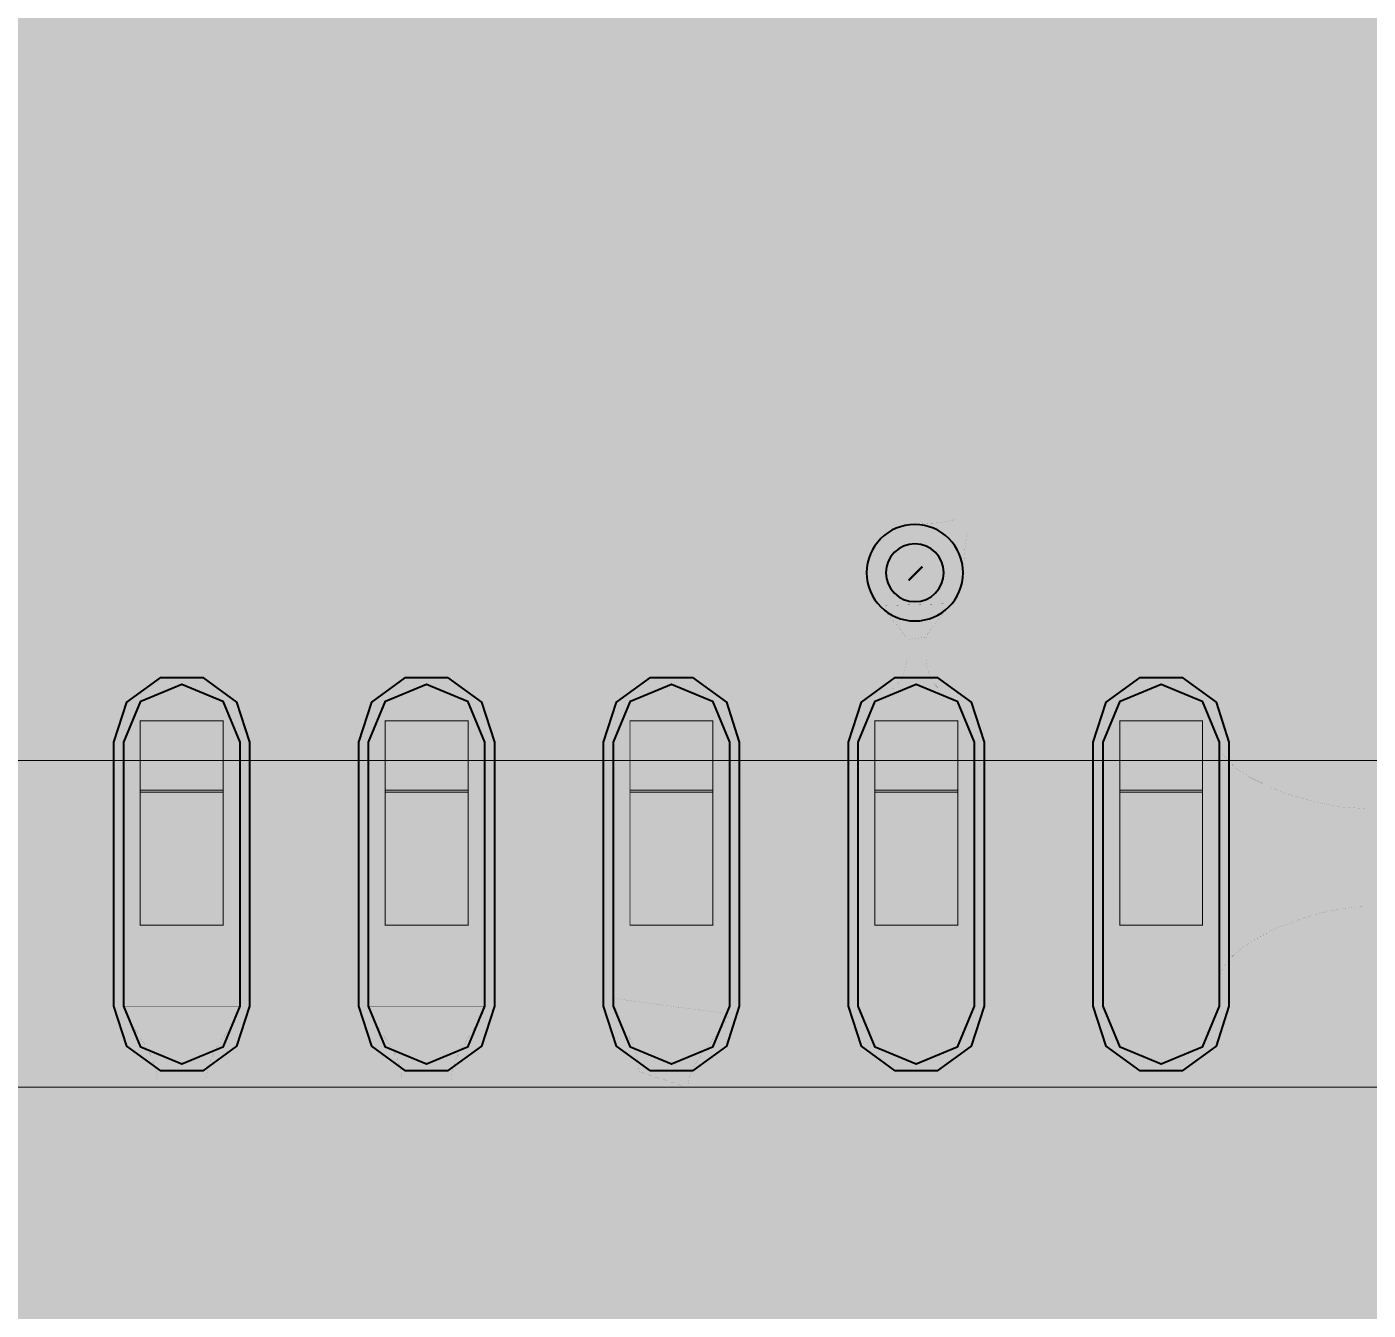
# Model space of a CAD drawing. Header units: millimetres. Extents: x 0 to 100, y -100 to 0.
# Drawn here: x 72.52 to 79.47, y -23 to -16.35 of the extents above; entities that cross this region are included whole.
import ezdxf

# ---------------------------------------------------------------- set-up
doc = ezdxf.new("R2010")
doc.units = ezdxf.units.MM
doc.header["$MEASUREMENT"] = 0
for name, color, linetype, true_color in [('Bottom-Layer', 7, 'Continuous', 0x0000ff), ('Component-Shape-Layer', 7, 'Continuous', 0x00cccc), ('Hole-Layer', 7, 'Continuous', 0x222222), ('Inner1', 7, 'Continuous', 0x999966), ('Inner2', 7, 'Continuous', 0x008000), ('Multi-Layer', 7, 'Continuous', 0xc0c0c0), ('Pin-Floating-Layer', 7, 'Continuous', 0xff99ff), ('Pin-Soldering-Layer', 7, 'Continuous', 0xcc9999), ('Top-Layer', 7, 'Continuous', 0xff0000), ('Top-Paste-Mask-Layer', 7, 'Continuous', 0x808080), ('Top-Silkscreen-Layer', 7, 'Continuous', 0xffcc00), ('Top-Solder-Mask-Layer', 7, 'Continuous', 0x800080)]:
    doc.layers.add(name, color=color, linetype=linetype, true_color=true_color)

msp = doc.modelspace()

# ---------------------------------------------------------------- hatches: boundary and pattern name
at = {"layer": 'Bottom-Layer'}
for points in [[(99.6419, -0.3581), (99.6419, -99.6419), (0.3581, -99.6419), (0.3581, -0.3581)], [(76.514, -19.177), (76.5955, -19.4811), (76.8181, -19.7037), (77.1222, -19.7852), (77.4262, -19.7037), (77.6488, -19.4811), (77.7303, -19.177), (77.6488, -18.873), (77.4262, -18.6504), (77.1222, -18.5689), (76.8181, -18.6504), (76.5955, -18.873)]]:
    msp.add_hatch(color=256, dxfattribs=at).paths.add_polyline_path(points)
at = {"layer": 'Inner1'}
for points in [[(99.6419, -0.3581), (99.6419, -99.6419), (0.3581, -99.6419), (0.3581, -0.3581)], [(47.9208, -18.7681), (47.8651, -18.7198), (47.5533, -18.5755), (47.2131, -18.6231), (46.953, -18.8475), (46.856, -19.177), (46.953, -19.5066), (47.2131, -19.731), (47.5533, -19.7786), (47.8651, -19.6343), (47.9208, -19.586), (48.7681, -19.586), (48.9246, -19.5549), (49.0573, -19.4662), (55.5553, -12.9682), (55.5449, -13.0206), (55.5414, -13.0739), (55.5414, -13.288), (55.4932, -13.3436), (55.349, -13.6553), (55.3966, -13.9955), (55.621, -14.2555), (55.9505, -14.3526), (56.2801, -14.2555), (56.5044, -13.9955), (56.5521, -13.6553), (56.4079, -13.3436), (56.3597, -13.288), (56.3597, -13.2433), (59.3549, -10.2482), (59.3738, -10.2502), (59.4137, -10.2571), (59.4539, -10.2619), (56.9312, -12.7845), (56.8426, -12.9173), (56.8114, -13.0739), (56.8114, -13.288), (56.7632, -13.3436), (56.619, -13.6553), (56.6666, -13.9955), (56.891, -14.2555), (57.2205, -14.3526), (57.5501, -14.2555), (57.7744, -13.9955), (57.8221, -13.6553), (57.6779, -13.3436), (57.6297, -13.288), (57.6297, -13.2433), (60.6249, -10.2482), (60.6438, -10.2502), (61.0079, -10.2345), (61.3234, -10.052), (61.5185, -9.7443), (61.549, -9.3812), (61.408, -9.0452), (70.5817, -9.0452), (74.6795, -13.143), (74.3796, -13.1737), (74.1313, -13.3446), (73.9956, -13.6138), (74.0059, -13.9151), (74.1596, -14.1744), (74.4189, -14.3281), (74.7202, -14.3384), (74.9894, -14.2027), (75.1603, -13.9544), (75.191, -13.6545), (75.2475, -13.711), (75.2527, -13.7844), (75.3587, -14.0894), (75.6059, -14.2971), (75.9246, -14.3491), (76.2249, -14.2306), (76.4223, -13.975), (76.461, -13.6545), (76.5175, -13.711), (76.5228, -13.7844), (76.6287, -14.0894), (76.8759, -14.2971), (77.1946, -14.3491), (77.4949, -14.2306), (77.6923, -13.975), (77.731, -13.6545), (77.7875, -13.711), (77.7928, -13.7844), (77.8699, -14.0431), (78.0514, -14.243), (78.3016, -14.3446), (78.571, -14.3279), (78.8067, -14.1961), (78.9622, -13.9753), (79.1262, -14.1394), (79.1262, -16.5946), (77.1559, -18.565), (77.0824, -18.5702), (76.7599, -18.6886), (76.553, -18.9628), (76.5277, -19.3054), (76.6922, -19.6071), (76.9938, -19.7715), (77.3364, -19.7462), (77.6106, -19.5393), (77.729, -19.2169), (77.7342, -19.1433), (79.8243, -17.0532), (79.913, -16.9205), (79.9441, -16.764), (79.9441, -13.97), (79.913, -13.8135), (79.8243, -13.6809), (72.7123, -6.5688), (72.5797, -6.4802), (72.4232, -6.4491), (55.7214, -6.4491), (55.5649, -6.4802), (55.4322, -6.5688), (55.2481, -6.7529), (55.2293, -6.7509), (54.931, -6.7504), (54.6552, -6.8641), (54.4439, -7.0747), (54.1687, -6.826), (53.8089, -6.736), (53.449, -6.826), (53.1739, -7.0747), (52.8987, -6.826), (52.5389, -6.736), (52.179, -6.826), (51.9039, -7.0747), (51.6287, -6.826), (51.2689, -6.736), (50.909, -6.826), (50.6339, -7.0747), (50.3587, -6.826), (49.9989, -6.736), (49.639, -6.826), (49.3639, -7.0747), (49.0887, -6.826), (48.7289, -6.736), (48.369, -6.826), (48.0939, -7.0747), (47.8187, -6.826), (47.4589, -6.736), (47.099, -6.826), (46.8239, -7.0747), (46.5487, -6.826), (46.1889, -6.736), (45.829, -6.826), (45.5539, -7.0747), (45.2787, -6.826), (44.9188, -6.736), (44.559, -6.826), (44.2838, -7.0747), (44.0087, -6.826), (43.6488, -6.736), (43.289, -6.826), (43.0138, -7.0747), (42.7387, -6.826), (42.3788, -6.736), (42.019, -6.826), (41.7438, -7.0747), (41.4687, -6.826), (41.1088, -6.736), (40.749, -6.826), (40.4738, -7.0747), (40.1987, -6.826), (39.8388, -6.736), (39.479, -6.826), (39.2038, -7.0747), (38.915, -6.8189), (38.5381, -6.7366), (38.1689, -6.8489), (37.9017, -7.1272), (37.8043, -7.5005), (37.9017, -7.8739), (38.1689, -8.1521), (38.5381, -8.2644), (38.915, -8.1822), (39.2038, -7.9263), (39.479, -8.1751), (39.8388, -8.2651), (40.1987, -8.1751), (40.4738, -7.9263), (40.749, -8.1751), (41.1088, -8.2651), (41.4687, -8.1751), (41.7438, -7.9263), (42.019, -8.1751), (42.3788, -8.2651), (42.7387, -8.1751), (43.0138, -7.9263), (43.289, -8.1751), (43.6488, -8.2651), (44.0087, -8.1751), (44.2838, -7.9263), (44.559, -8.1751), (44.9188, -8.2651), (45.2787, -8.1751), (45.5539, -7.9263), (45.829, -8.1751), (46.1889, -8.2651), (46.5487, -8.1751), (46.8239, -7.9263), (47.099, -8.1751), (47.4589, -8.2651), (47.8187, -8.1751), (48.0939, -7.9263), (48.369, -8.1751), (48.7289, -8.2651), (49.0887, -8.1751), (49.3639, -7.9263), (49.639, -8.1751), (49.9989, -8.2651), (50.3587, -8.1751), (50.6339, -7.9263), (50.845, -8.1368), (51.1207, -8.2506), (51.4189, -8.2502), (51.4379, -8.2482), (51.926, -8.7363), (51.5538, -8.8208), (51.2689, -9.0747), (50.9937, -8.826), (50.6339, -8.736), (50.274, -8.826), (49.9989, -9.0747), (49.7237, -8.826), (49.3639, -8.736), (49.004, -8.826), (48.7289, -9.0747), (48.4537, -8.826), (48.0939, -8.736), (47.734, -8.826), (47.4589, -9.0747), (47.1837, -8.826), (46.8239, -8.736), (46.464, -8.826), (46.1889, -9.0747), (45.9137, -8.826), (45.5539, -8.736), (45.194, -8.826), (44.9188, -9.0747), (44.6437, -8.826), (44.2838, -8.736), (43.924, -8.826), (43.6488, -9.0747), (43.3737, -8.826), (43.0138, -8.736), (42.654, -8.826), (42.3788, -9.0747), (42.1037, -8.826), (41.7438, -8.736), (41.384, -8.826), (41.1088, -9.0747), (40.8337, -8.826), (40.4738, -8.736), (40.114, -8.826), (39.8388, -9.0747), (39.5632, -8.8257), (39.2028, -8.736), (38.8426, -8.8267), (38.5676, -9.0765), (38.5557, -9.0914), (30.5364, -9.0914), (30.3798, -9.1225), (30.2471, -9.2112), (26.326, -13.1324), (26.2526, -13.1376), (25.9301, -13.256), (25.7233, -13.5303), (25.6981, -13.8728), (25.8625, -14.1744), (26.1641, -14.3388), (26.5066, -14.3136), (26.7809, -14.1068), (26.8993, -13.7844), (26.9046, -13.711), (26.9611, -13.6545), (26.9998, -13.975), (27.1972, -14.2306), (27.4975, -14.3491), (27.8162, -14.2971), (28.0634, -14.0894), (28.1693, -13.7844), (28.1746, -13.711), (28.2311, -13.6545), (28.2698, -13.975), (28.4672, -14.2306), (28.7675, -14.3491), (29.0862, -14.2971), (29.3334, -14.0894), (29.4393, -13.7844), (29.4446, -13.711), (29.5011, -13.6545), (29.5398, -13.975), (29.7372, -14.2306), (30.0375, -14.3491), (30.3562, -14.2971), (30.6034, -14.0894), (30.7093, -13.7844), (30.7146, -13.711), (30.7711, -13.6545), (30.8098, -13.975), (31.0072, -14.2306), (31.3075, -14.3491), (31.6262, -14.2971), (31.8734, -14.0894), (31.9793, -13.7844), (31.9846, -13.711), (32.0411, -13.6545), (32.0798, -13.975), (32.2772, -14.2306), (32.5775, -14.3491), (32.8962, -14.2971), (33.1434, -14.0894), (33.2493, -13.7844), (33.2546, -13.711), (33.3111, -13.6545), (33.3498, -13.975), (33.5472, -14.2306), (33.8475, -14.3491), (34.1662, -14.2971), (34.4134, -14.0894), (34.5194, -13.7844), (34.5246, -13.711), (36.0924, -12.1432), (39.0978, -12.1432), (32.7222, -18.5187), (32.3997, -18.5599), (32.1356, -18.7495), (31.9933, -19.0419), (32.0071, -19.3667), (32.1736, -19.646), (32.4529, -19.8125), (32.7777, -19.8263), (33.07, -19.684), (33.2596, -19.4198), (33.3009, -19.0973), (40.051, -12.3472), (41.9402, -12.3472), (41.155, -13.1324), (41.0816, -13.1376), (40.7592, -13.256), (40.5523, -13.5303), (40.5271, -13.8728), (40.6915, -14.1744), (40.9931, -14.3388), (41.3357, -14.3136), (41.6099, -14.1068), (41.7284, -13.7844), (41.7336, -13.711), (41.7901, -13.6545), (41.8288, -13.975), (42.0262, -14.2306), (42.3265, -14.3491), (42.6452, -14.2971), (42.8924, -14.0894), (42.9984, -13.7844), (43.0036, -13.711), (43.0601, -13.6545), (43.0988, -13.975), (43.2962, -14.2306), (43.5965, -14.3491), (43.9152, -14.2971), (44.1624, -14.0894), (44.2684, -13.7844), (44.2736, -13.711), (44.3301, -13.6545), (44.3688, -13.975), (44.5662, -14.2306), (44.8665, -14.3491), (45.1852, -14.2971), (45.4324, -14.0894), (45.5384, -13.7844), (45.5436, -13.711), (45.6001, -13.6545), (45.6388, -13.975), (45.8362, -14.2306), (46.1365, -14.3491), (46.4552, -14.2971), (46.7024, -14.0894), (46.8084, -13.7844), (46.8136, -13.711), (46.8701, -13.6545), (46.9088, -13.975), (47.1062, -14.2306), (47.4065, -14.3491), (47.7252, -14.2971), (47.9724, -14.0894), (48.0784, -13.7844), (48.0836, -13.711), (48.094, -13.7006), (48.135, -13.7006), (48.1646, -13.9366), (48.2825, -14.1433), (48.4707, -14.2889), (48.7003, -14.3512), (48.9362, -14.3205), (49.1424, -14.2017), (49.198, -14.1536), (52.74, -14.1536), (52.8966, -14.1224), (53.0293, -14.0337), (56.8148, -10.2482), (56.8338, -10.2502), (56.9731, -10.265), (57.1127, -10.2541), (48.5987, -18.7681)]]:
    msp.add_hatch(color=256, dxfattribs=at).paths.add_polyline_path(points)
at = {"layer": 'Inner2'}
for points in [[(99.6419, -0.3581), (99.6419, -99.6419), (0.3581, -99.6419), (0.3581, -0.3581)], [(20.1504, -80.4768), (21.8448, -80.4768), (22.0839, -80.3854), (22.2008, -80.1577), (22.3957, -80.1577), (22.2616, -80.4236), (22.2574, -80.7213), (22.3838, -80.9909), (22.6155, -81.178), (22.9056, -81.2448), (23.1958, -81.178), (23.4274, -80.9909), (23.5539, -80.7213), (23.5496, -80.4236), (23.4156, -80.1577), (52.0537, -80.1577), (51.9196, -80.4236), (51.9154, -80.7213), (52.0418, -80.9909), (52.2735, -81.178), (52.5637, -81.2448), (52.8538, -81.178), (53.0855, -80.9909), (53.2119, -80.7213), (53.2077, -80.4236), (53.0736, -80.1577), (66.8827, -80.1577), (66.7487, -80.4236), (66.7444, -80.7213), (66.8709, -80.9909), (67.1025, -81.178), (67.3927, -81.2448), (67.6828, -81.178), (67.9145, -80.9909), (68.041, -80.7213), (68.0367, -80.4236), (67.9026, -80.1577), (75.3352, -80.1577), (75.4428, -80.2198), (75.5652, -80.2413), (85.7252, -80.2413), (85.9042, -80.1933), (86.0353, -80.0622), (86.0833, -79.8832), (86.0833, -70.5698), (86.1526, -70.4067), (86.1763, -70.2311), (86.1526, -70.0556), (86.0833, -69.8925), (86.0833, -68.0721), (86.0353, -67.8931), (85.9042, -67.762), (85.7252, -67.714), (75.5652, -67.714), (75.3861, -67.762), (75.255, -67.8931), (75.207, -68.0721), (75.207, -77.747), (22.203, -77.747), (22.203, -22.2029), (83.5252, -22.2029), (83.7042, -22.1549), (83.8353, -22.0238), (83.8833, -21.8447), (83.8833, -20.1503), (83.8353, -19.9712), (83.7042, -19.8401), (83.5252, -19.7922), (32.8903, -19.7922), (33.176, -19.571), (33.3033, -19.2329), (33.2346, -18.8783), (32.9901, -18.6123), (32.6425, -18.5139), (32.2949, -18.6123), (32.0505, -18.8783), (31.9817, -19.2329), (32.1091, -19.571), (32.3947, -19.7922), (22.203, -19.7922), (22.203, -17.3022), (22.155, -17.1231), (22.0239, -16.992), (21.8448, -16.9441), (21.0819, -16.9441), (20.7518, -16.8561), (20.4218, -16.9441), (20.1504, -16.9441), (19.9713, -16.992), (19.8402, -17.1231), (19.7923, -17.3022), (19.7923, -22.8694), (19.5998, -22.5913), (19.2885, -22.459), (18.9547, -22.5135), (18.7016, -22.7379), (18.6075, -23.0628), (18.7016, -23.3877), (18.9547, -23.6121), (19.2885, -23.6666), (19.5998, -23.5343), (19.7923, -23.2562), (19.7923, -67.3564), (19.5998, -67.0783), (19.2885, -66.9461), (18.9547, -67.0006), (18.7016, -67.225), (18.6075, -67.5498), (18.7016, -67.8747), (18.9547, -68.0991), (19.2885, -68.1536), (19.5998, -68.0214), (19.7923, -67.7432), (19.7923, -77.747), (16.891, -77.747), (16.712, -77.795), (16.5809, -77.9261), (16.5329, -78.1052), (16.5329, -79.7996), (16.5809, -79.9787), (16.712, -80.1097), (16.891, -80.1577), (19.7944, -80.1577), (19.9113, -80.3854)], [(76.514, -19.177), (76.5955, -19.4811), (76.8181, -19.7037), (77.1222, -19.7852), (77.4262, -19.7037), (77.6488, -19.4811), (77.7303, -19.177), (77.6488, -18.873), (77.4262, -18.6504), (77.1222, -18.5689), (76.8181, -18.6504), (76.5955, -18.873)], [(83.5252, -20.1503), (83.5252, -21.8447), (20.4547, -21.8447), (20.4547, -20.1503)]]:
    msp.add_hatch(color=256, dxfattribs=at).paths.add_polyline_path(points)
at = {"layer": 'Pin-Floating-Layer'}
for points in [[(73.5346, -20.314), (73.1046, -20.314), (73.1046, -19.944), (73.5346, -19.944)], [(73.5346, -20.314), (73.1046, -20.314), (73.1046, -19.944), (73.5346, -19.944)], [(74.8046, -20.314), (74.3746, -20.314), (74.3746, -19.944), (74.8046, -19.944)], [(74.8046, -20.314), (74.3746, -20.314), (74.3746, -19.944), (74.8046, -19.944)], [(76.0746, -20.314), (75.6446, -20.314), (75.6446, -19.944), (76.0746, -19.944)], [(76.0746, -20.314), (75.6446, -20.314), (75.6446, -19.944), (76.0746, -19.944)], [(77.3446, -20.314), (76.9146, -20.314), (76.9146, -19.944), (77.3446, -19.944)], [(77.3446, -20.314), (76.9146, -20.314), (76.9146, -19.944), (77.3446, -19.944)], [(78.6146, -20.314), (78.1846, -20.314), (78.1846, -19.944), (78.6146, -19.944)], [(78.6146, -20.314), (78.1846, -20.314), (78.1846, -19.944), (78.6146, -19.944)]]:
    msp.add_hatch(color=256, dxfattribs=at).paths.add_polyline_path(points)
at = {"layer": 'Pin-Soldering-Layer'}
for points in [[(73.5346, -21.004), (73.1046, -21.004), (73.1046, -20.304), (73.5346, -20.304)], [(73.5346, -21.004), (73.1046, -21.004), (73.1046, -20.304), (73.5346, -20.304)], [(74.8046, -21.004), (74.3746, -21.004), (74.3746, -20.304), (74.8046, -20.304)], [(74.8046, -21.004), (74.3746, -21.004), (74.3746, -20.304), (74.8046, -20.304)], [(76.0746, -21.004), (75.6446, -21.004), (75.6446, -20.304), (76.0746, -20.304)], [(76.0746, -21.004), (75.6446, -21.004), (75.6446, -20.304), (76.0746, -20.304)], [(77.3446, -21.004), (76.9146, -21.004), (76.9146, -20.304), (77.3446, -20.304)], [(77.3446, -21.004), (76.9146, -21.004), (76.9146, -20.304), (77.3446, -20.304)], [(78.6146, -21.004), (78.1846, -21.004), (78.1846, -20.304), (78.6146, -20.304)], [(78.6146, -21.004), (78.1846, -21.004), (78.1846, -20.304), (78.6146, -20.304)]]:
    msp.add_hatch(color=256, dxfattribs=at).paths.add_polyline_path(points)
at = {"layer": 'Top-Layer'}
for points in [[(99.6419, -0.3581), (99.6419, -99.6419), (0.3581, -99.6419), (0.3581, -0.3581)], [(73.0186, -20.0551), (73.1067, -19.8423), (73.3196, -19.7541), (73.5324, -19.8423), (73.6206, -20.0551), (73.6206, -21.4241), (73.5324, -21.6369), (73.3196, -21.7251), (73.1067, -21.6369), (73.0186, -21.4241)], [(74.2886, -20.0551), (74.3767, -19.8423), (74.5896, -19.7541), (74.8024, -19.8423), (74.8906, -20.0551), (74.8906, -21.4241), (74.8024, -21.6369), (74.5896, -21.7251), (74.3767, -21.6369), (74.2886, -21.4241)], [(75.5586, -20.0551), (75.6467, -19.8423), (75.8596, -19.7541), (76.0724, -19.8423), (76.1606, -20.0551), (76.1606, -21.4241), (76.0724, -21.6369), (75.8596, -21.7251), (75.6467, -21.6369), (75.5586, -21.4241)], [(76.8286, -20.0551), (76.9167, -19.8423), (77.1296, -19.7541), (77.3424, -19.8423), (77.4306, -20.0551), (77.4306, -21.4241), (77.3424, -21.6369), (77.1296, -21.7251), (76.9167, -21.6369), (76.8286, -21.4241)], [(78.0986, -20.0551), (78.1867, -19.8423), (78.3996, -19.7541), (78.6124, -19.8423), (78.7006, -20.0551), (78.7006, -21.4241), (78.6124, -21.6369), (78.3996, -21.7251), (78.1867, -21.6369), (78.0986, -21.4241)], [(33.602, -29.4412), (47.6035, -29.4412), (47.7891, -29.4043), (47.9465, -29.2991), (50.8758, -26.3698), (51.1654, -26.1262), (51.4925, -25.9359), (70.4441, -25.9359), (70.6298, -25.899), (70.7872, -25.7938), (72.3926, -24.1884), (72.4978, -24.031), (72.5347, -23.8453), (72.5347, -21.8703), (72.6256, -21.7445), (72.6846, -21.6008), (72.7435, -21.7445), (72.8344, -21.8703), (72.8344, -23.4145), (72.8258, -23.4302), (72.8099, -23.4518), (72.6773, -23.7112), (72.6686, -24.0024), (72.7855, -24.2692), (73.0056, -24.4601), (73.2862, -24.5383), (73.5733, -24.4887), (73.8114, -24.3209), (73.9546, -24.0672), (74.0978, -24.3209), (74.3359, -24.4887), (74.623, -24.5383), (74.9036, -24.4601), (75.1236, -24.2692), (75.2406, -24.0024), (75.2319, -23.7112), (75.0992, -23.4518), (75.0834, -23.4302), (75.0747, -23.4145), (75.0747, -21.8703), (75.1656, -21.7445), (75.2246, -21.6008), (75.2689, -21.7165), (75.334, -21.8219), (75.334, -46.9095), (75.3254, -46.9253), (75.3095, -46.9468), (75.1638, -47.2698), (75.2051, -47.6216), (75.4217, -47.902), (68.9148, -47.902), (68.8372, -47.8879), (68.7694, -47.8474), (68.6596, -47.7818), (68.5338, -47.759), (67.9681, -47.759), (67.8913, -47.7673), (67.8181, -47.7919), (67.7993, -47.7838), (67.78, -47.7769), (67.7745, -47.7568), (67.7727, -47.7361), (67.7727, -45.9877), (67.7734, -45.9754), (67.7753, -45.9633), (68.0068, -45.8479), (68.1003, -45.6067), (68.1003, -44.8002), (68.0207, -44.5752), (67.8175, -44.4501), (67.9912, -44.3573), (68.0896, -44.1867), (68.1062, -44.1831), (68.1231, -44.1819), (68.2456, -44.1819), (68.2613, -44.1905), (68.2829, -44.2064), (68.5487, -44.3407), (68.8465, -44.345), (69.1162, -44.2186), (69.3034, -43.987), (69.3703, -43.6967), (69.3034, -43.4065), (69.1162, -43.1748), (68.8465, -43.0484), (68.5487, -43.0528), (68.2829, -43.1871), (68.2613, -43.2029), (68.2456, -43.2116), (68.1231, -43.2116), (68.1062, -43.2104), (68.0896, -43.2067), (67.9626, -43.0112), (67.7421, -42.9353), (66.8781, -42.9353), (66.6991, -42.9833), (66.568, -43.1144), (66.52, -43.2935), (66.52, -44.1), (66.5995, -44.325), (66.8028, -44.4501), (66.5995, -44.5752), (66.52, -44.8002), (66.52, -45.6067), (66.598, -45.8298), (66.798, -45.9558), (66.8013, -45.9716), (66.8024, -45.9877), (66.8024, -47.7361), (66.7919, -47.8748), (66.7606, -48.0104), (66.7484, -48.0631), (66.7443, -48.1171), (66.7443, -48.1457), (66.7384, -48.2065), (66.721, -48.2649), (55.6468, -48.2649), (60.7952, -43.1165), (60.9003, -42.9591), (60.9373, -42.7735), (60.9373, -32.8105), (60.9403, -32.8057), (60.955, -32.7862), (60.9742, -32.7641), (61.0383, -32.7011), (61.1127, -32.6369), (61.1278, -32.6246), (61.4401, -32.3184), (61.6229, -31.9211), (61.6523, -31.4847), (61.5244, -31.0665), (61.256, -30.7212), (60.8822, -30.4941), (60.4521, -30.4149), (60.022, -30.4941), (59.6482, -30.7212), (59.3798, -31.0665), (59.2519, -31.4847), (59.2813, -31.9211), (59.4641, -32.3184), (59.7764, -32.6246), (59.7916, -32.6369), (59.8659, -32.7011), (59.93, -32.7641), (59.9492, -32.7862), (59.9639, -32.8057), (59.967, -32.8107), (59.967, -42.5725), (56.1748, -46.3648), (56.1748, -45.1056), (56.2001, -44.9653), (56.273, -44.8427), (56.5289, -44.7746), (56.7923, -44.7469), (56.8125, -44.7477), (56.8431, -44.751), (56.9289, -44.7658), (56.9967, -44.7793), (57.3468, -44.7674), (57.642, -44.5788), (57.8, -44.2661), (57.8096, -44.2535), (57.838, -44.2222), (58.0461, -44.0141), (58.165, -43.8361), (58.2068, -43.6261), (58.2068, -42.8427), (58.2073, -42.8391), (58.2353, -42.7963), (58.2751, -42.748), (58.3259, -42.6945), (58.385, -42.6369), (58.3979, -42.6242), (58.6687, -42.2663), (58.7772, -41.8309), (58.7062, -41.3877), (58.4669, -41.0081), (58.0978, -40.7528), (57.6581, -40.6629), (57.2184, -40.7529), (56.8493, -41.0082), (56.61, -41.3879), (56.539, -41.831), (56.6476, -42.2664), (56.9185, -42.6243), (56.9329, -42.6385), (56.9903, -42.6945), (57.0412, -42.748), (57.0809, -42.7963), (57.1095, -42.8406), (57.1095, -43.3989), (57.0621, -43.4463), (57.0307, -43.4746), (57.0181, -43.4842), (57.0074, -43.4865), (56.9967, -43.489), (56.9289, -43.5025), (56.8431, -43.5173), (56.8125, -43.5205), (56.7923, -43.5214), (56.5328, -43.4944), (56.2805, -43.4281), (56.3935, -43.3), (56.4343, -43.1341), (56.4343, -42.3341), (56.3863, -42.155), (56.2552, -42.0239), (56.0761, -41.9759), (55.1761, -41.9759), (54.997, -42.0239), (54.866, -42.155), (54.818, -42.3341), (54.818, -43.1341), (54.8612, -43.3047), (54.9805, -43.4341), (54.8612, -43.5635), (54.818, -43.7341), (54.818, -44.5341), (54.85, -44.6822), (54.9404, -44.8038), (55.0416, -44.9399), (55.0775, -45.1056), (55.0775, -46.6358), (55.012, -46.7013), (54.2751, -46.7013), (54.1517, -46.7154), (54.0346, -46.7568), (53.6601, -46.7568), (53.4126, -46.8234), (53.232, -47.0051), (53.1669, -47.253), (53.235, -47.5), (53.1669, -47.75), (53.2349, -48), (53.1669, -48.25), (53.235, -48.5), (53.1669, -48.75), (53.2349, -49), (53.1669, -49.25), (53.235, -49.5), (53.1669, -49.75), (53.2349, -50), (53.1669, -50.25), (53.235, -50.5), (53.1669, -50.75), (53.2349, -51), (53.1669, -51.25), (53.235, -51.5), (53.1669, -51.75), (53.2349, -52), (53.1669, -52.25), (53.235, -52.5), (53.1669, -52.747), (53.232, -52.9949), (53.4126, -53.1766), (53.6601, -53.2432), (54.8901, -53.2432), (55.1375, -53.1766), (55.3181, -52.9949), (55.3832, -52.747), (55.3151, -52.5), (55.3832, -52.25), (55.3152, -52), (55.3832, -51.75), (55.3151, -51.5), (55.3832, -51.25), (55.3152, -51), (55.3832, -50.75), (55.3151, -50.5), (55.3832, -50.25), (55.3152, -50), (55.3678, -49.8723), (55.383, -49.7351), (66.7736, -49.7351), (66.7736, -49.8255), (66.8216, -50.0046), (66.9527, -50.1357), (67.1318, -50.1836), (67.6974, -50.1836), (67.7742, -50.1753), (67.8474, -50.1507), (67.9206, -50.1753), (67.9974, -50.1836), (68.563, -50.1836), (68.6889, -50.1608), (68.7987, -50.0952), (68.8664, -50.0547), (68.944, -50.0406), (75.2055, -50.0406), (75.1637, -50.3929), (75.3095, -50.7164), (75.3254, -50.7379), (75.334, -50.7537), (75.334, -58.4732), (69.3326, -64.4746), (55.8041, -64.4746), (55.7872, -64.4734), (55.7706, -64.4697), (55.6722, -64.2991), (55.4985, -64.2064), (55.7017, -64.0813), (55.7813, -63.8562), (55.7813, -63.0497), (55.6955, -62.8173), (55.4795, -62.6961), (55.4771, -62.6825), (55.4763, -62.6687), (55.4763, -61.9772), (55.4393, -61.7915), (55.3342, -61.6341), (49.7602, -56.0602), (49.7602, -55.3578), (49.8975, -55.3427), (50.0251, -55.29), (50.2751, -55.3581), (50.5251, -55.29), (50.7751, -55.3581), (51.0251, -55.29), (51.2751, -55.3581), (51.5251, -55.29), (51.7751, -55.3581), (52.0251, -55.29), (52.1351, -55.3378), (52.2534, -55.3576), (52.3074, -55.4748), (52.3872, -55.5761), (53.1411, -56.33), (53.3191, -56.449), (53.5291, -56.4907), (54.6046, -56.4907), (54.7857, -56.5229), (54.9446, -56.6154), (54.9622, -56.6293), (54.9805, -56.6421), (54.8612, -56.7715), (54.818, -56.9421), (54.818, -57.7421), (54.866, -57.9212), (54.997, -58.0523), (55.1761, -58.1003), (56.0761, -58.1003), (56.2552, -58.0523), (56.3863, -57.9212), (56.4343, -57.7421), (56.4343, -56.9421), (56.3935, -56.7762), (56.2805, -56.6481), (56.5554, -56.5779), (56.8381, -56.5542), (56.9039, -56.5542), (56.9395, -56.5557), (56.9701, -56.5589), (57.0559, -56.5737), (57.1237, -56.5872), (57.3931, -56.595), (57.6433, -56.495), (57.659, -56.4928), (57.7012, -56.4907), (58.6869, -56.4907), (58.7372, -56.4938), (58.7839, -56.5016), (58.8356, -56.5142), (59.2798, -56.6189), (59.7288, -56.5377), (60.1082, -56.2841), (60.355, -55.9002), (60.4282, -55.4498), (60.3156, -55.0075), (60.036, -54.6469), (59.6358, -54.4277), (59.1813, -54.3863), (58.7481, -54.5296), (58.4079, -54.8339), (58.2174, -55.2485), (58.2151, -55.2518), (58.1857, -55.284), (58.142, -55.3224), (58.093, -55.3571), (58.0422, -55.3848), (58.0309, -55.3895), (58.0189, -55.3931), (58.0138, -55.3934), (57.7012, -55.3934), (57.659, -55.3913), (57.6433, -55.3892), (57.3931, -55.2892), (57.1237, -55.2969), (57.0559, -55.3104), (56.9701, -55.3252), (56.9395, -55.3285), (56.9039, -55.3299), (56.8381, -55.3299), (56.5176, -55.2995), (56.2085, -55.2093), (56.1435, -55.1903), (56.0761, -55.1839), (55.1761, -55.1839), (55.0528, -55.2058), (54.9446, -55.2688), (54.7857, -55.3613), (54.6046, -55.3934), (53.7563, -55.3934), (53.3238, -54.9609), (53.3238, -54.2499), (53.3098, -54.1265), (53.2683, -54.0095), (53.2683, -53.6349), (53.2018, -53.3875), (53.02, -53.2069), (52.7722, -53.1418), (52.5251, -53.2099), (52.2751, -53.1418), (52.0251, -53.2098), (51.7751, -53.1418), (51.5251, -53.2099), (51.4678, -53.181), (51.4072, -53.1598), (51.4296, -52.8521), (51.3104, -52.5676), (51.0753, -52.3678), (50.7752, -52.296), (50.4751, -52.3677), (50.24, -52.5675), (50.1207, -52.852), (50.1431, -53.1598), (50.0825, -53.1809), (50.0251, -53.2098), (49.7751, -53.1418), (49.5251, -53.2099), (49.2751, -53.1418), (49.0251, -53.2098), (48.7751, -53.1418), (48.5251, -53.2099), (48.2751, -53.1418), (48.0251, -53.2098), (47.7751, -53.1418), (47.5251, -53.2099), (47.2781, -53.1418), (47.0302, -53.2069), (46.8485, -53.3875), (46.7819, -53.6349), (46.7819, -54.8649), (46.8485, -55.1124), (47.0302, -55.293), (47.2781, -55.3581), (47.5251, -55.29), (47.6527, -55.3426), (47.7899, -55.3579), (47.7899, -56.9111), (47.8268, -57.0967), (47.932, -57.2541), (51.204, -60.5261), (51.204, -62.6687), (51.2029, -62.6843), (51.1999, -62.6995), (50.9963, -62.8245), (50.9166, -63.0497), (50.9166, -63.8562), (50.9961, -64.0813), (51.1994, -64.2064), (50.9961, -64.3314), (50.9166, -64.5565), (50.9166, -65.363), (51.0023, -65.5954), (51.2184, -65.7166), (51.2208, -65.7302), (51.2216, -65.744), (51.2216, -66.1468), (51.0312, -66.4739), (50.7877, -66.7635), (47.1701, -70.381), (33.983, -70.381), (29.9492, -66.3472), (29.9492, -33.094)]]:
    msp.add_hatch(color=256, dxfattribs=at).paths.add_polyline_path(points)
at = {"layer": 'Top-Paste-Mask-Layer'}
for points in [[(73.0186, -20.0551), (73.1067, -19.8423), (73.3196, -19.7541), (73.5324, -19.8423), (73.6206, -20.0551), (73.6206, -21.4241), (73.5324, -21.6369), (73.3196, -21.7251), (73.1067, -21.6369), (73.0186, -21.4241)], [(74.2886, -20.0551), (74.3767, -19.8423), (74.5896, -19.7541), (74.8024, -19.8423), (74.8906, -20.0551), (74.8906, -21.4241), (74.8024, -21.6369), (74.5896, -21.7251), (74.3767, -21.6369), (74.2886, -21.4241)], [(75.5586, -20.0551), (75.6467, -19.8423), (75.8596, -19.7541), (76.0724, -19.8423), (76.1606, -20.0551), (76.1606, -21.4241), (76.0724, -21.6369), (75.8596, -21.7251), (75.6467, -21.6369), (75.5586, -21.4241)], [(76.8286, -20.0551), (76.9167, -19.8423), (77.1296, -19.7541), (77.3424, -19.8423), (77.4306, -20.0551), (77.4306, -21.4241), (77.3424, -21.6369), (77.1296, -21.7251), (76.9167, -21.6369), (76.8286, -21.4241)], [(78.0986, -20.0551), (78.1867, -19.8423), (78.3996, -19.7541), (78.6124, -19.8423), (78.7006, -20.0551), (78.7006, -21.4241), (78.6124, -21.6369), (78.3996, -21.7251), (78.1867, -21.6369), (78.0986, -21.4241)]]:
    msp.add_hatch(color=256, dxfattribs=at).paths.add_polyline_path(points)
at = {"layer": 'Top-Solder-Mask-Layer'}
for points in [[(72.9676, -20.0551), (73.0348, -19.8482), (73.2108, -19.7203), (73.4283, -19.7203), (73.6043, -19.8482), (73.6716, -20.0551), (73.6716, -21.4241), (73.6043, -21.631), (73.4283, -21.7589), (73.2108, -21.7589), (73.0348, -21.631), (72.9676, -21.4241)], [(74.2376, -20.0551), (74.3048, -19.8482), (74.4808, -19.7203), (74.6983, -19.7203), (74.8744, -19.8482), (74.9416, -20.0551), (74.9416, -21.4241), (74.8744, -21.631), (74.6983, -21.7589), (74.4808, -21.7589), (74.3048, -21.631), (74.2376, -21.4241)], [(75.5076, -20.0551), (75.5748, -19.8482), (75.7508, -19.7203), (75.9684, -19.7203), (76.1444, -19.8482), (76.2116, -20.0551), (76.2116, -21.4241), (76.1444, -21.631), (75.9684, -21.7589), (75.7508, -21.7589), (75.5748, -21.631), (75.5076, -21.4241)], [(76.7776, -20.0551), (76.8448, -19.8482), (77.0208, -19.7203), (77.2384, -19.7203), (77.4144, -19.8482), (77.4816, -20.0551), (77.4816, -21.4241), (77.4144, -21.631), (77.2384, -21.7589), (77.0208, -21.7589), (76.8448, -21.631), (76.7776, -21.4241)], [(78.0476, -20.0551), (78.1148, -19.8482), (78.2908, -19.7203), (78.5084, -19.7203), (78.6844, -19.8482), (78.7516, -20.0551), (78.7516, -21.4241), (78.6844, -21.631), (78.5084, -21.7589), (78.2908, -21.7589), (78.1148, -21.631), (78.0476, -21.4241)]]:
    msp.add_hatch(color=256, dxfattribs=at).paths.add_polyline_path(points)

# ---------------------------------------------------------------- linework, layer by layer
at = {"layer": 'Bottom-Layer', "const_width": 0.0508}
msp.add_lwpolyline([(76.514, -19.177), (76.5955, -19.4811), (76.8181, -19.7037), (77.1222, -19.7852), (77.4262, -19.7037), (77.6488, -19.4811), (77.7303, -19.177), (77.6488, -18.873), (77.4262, -18.6504), (77.1222, -18.5689), (76.8181, -18.6504), (76.5955, -18.873)], close=True, dxfattribs=at)
at = {"layer": 'Component-Shape-Layer', "const_width": 0.0508}
msp.add_lwpolyline([(78.9046, -16.054), (78.9046, -19.954), (69.0046, -19.954), (69.0046, -16.054)], close=True, dxfattribs=at)
msp.add_lwpolyline([(78.9046, -16.054), (78.9046, -19.954), (69.0046, -19.954), (69.0046, -16.054)], close=True, dxfattribs=at)
at = {"layer": 'Hole-Layer'}
msp.add_lwpolyline([(76.9722, -19.177, 1), (77.2722, -19.177, 1)], format="xyb", close=True, dxfattribs=at)
at = {"layer": 'Inner1'}
for points, const_width in [([(79.1262, -14.1394), (79.1262, -16.5946), (77.1559, -18.565), (77.0824, -18.5702), (76.7599, -18.6886), (76.553, -18.9628), (76.5277, -19.3054), (76.6922, -19.6071), (76.9938, -19.7715), (77.3364, -19.7462), (77.6106, -19.5393), (77.729, -19.2169), (77.7342, -19.1433), (79.8243, -17.0532), (79.913, -16.9205), (79.9441, -16.764), (79.9441, -13.97)], 0.0508), ([(77.1222, -19.177), (79.5352, -16.764)], 0.1016)]:
    msp.add_lwpolyline(points, dxfattribs=dict(at, const_width=const_width))
at = {"layer": 'Inner1', "const_width": 0.000254}
msp.add_lwpolyline([(77.3269, -18.9004), (77.3988, -18.9723), (77.3888, -18.9988), (77.3818, -19.0497), (77.3717, -19.1927), (77.1065, -18.9275), (77.2495, -18.9174), (77.3004, -18.9104)], close=True, dxfattribs=at)
at = {"layer": 'Inner2'}
for points, const_width in [([(76.514, -19.177), (76.5955, -19.4811), (76.8181, -19.7037), (77.1222, -19.7852), (77.4262, -19.7037), (77.6488, -19.4811), (77.7303, -19.177), (77.6488, -18.873), (77.4262, -18.6504), (77.1222, -18.5689), (76.8181, -18.6504), (76.5955, -18.873)], 0.0508), ([(83.5252, -20.1503), (83.5252, -21.8447), (20.4547, -21.8447), (20.4547, -20.1503)], 0.00508)]:
    msp.add_lwpolyline(points, close=True, dxfattribs=dict(at, const_width=const_width))
at = {"layer": 'Inner2', "const_width": 0.0508}
msp.add_lwpolyline([(22.203, -22.2029), (83.5252, -22.2029), (83.7042, -22.1549), (83.8353, -22.0238), (83.8833, -21.8447), (83.8833, -20.1503), (83.8353, -19.9712), (83.7042, -19.8401), (83.5252, -19.7922), (32.8903, -19.7922)], dxfattribs=at)
at = {"layer": 'Multi-Layer'}
msp.add_lwpolyline([(76.8722, -19.177, 1), (77.3722, -19.177), (77.3722, -19.177, 1), (76.8722, -19.177)], format="xyb", dxfattribs=at)
at = {"layer": 'Pin-Floating-Layer', "const_width": 0.00508}
for points in [[(73.5346, -20.314), (73.1046, -20.314), (73.1046, -19.944), (73.5346, -19.944)], [(73.5346, -20.314), (73.1046, -20.314), (73.1046, -19.944), (73.5346, -19.944)], [(74.8046, -20.314), (74.3746, -20.314), (74.3746, -19.944), (74.8046, -19.944)], [(74.8046, -20.314), (74.3746, -20.314), (74.3746, -19.944), (74.8046, -19.944)], [(76.0746, -20.314), (75.6446, -20.314), (75.6446, -19.944), (76.0746, -19.944)], [(76.0746, -20.314), (75.6446, -20.314), (75.6446, -19.944), (76.0746, -19.944)], [(77.3446, -20.314), (76.9146, -20.314), (76.9146, -19.944), (77.3446, -19.944)], [(77.3446, -20.314), (76.9146, -20.314), (76.9146, -19.944), (77.3446, -19.944)], [(78.6146, -20.314), (78.1846, -20.314), (78.1846, -19.944), (78.6146, -19.944)], [(78.6146, -20.314), (78.1846, -20.314), (78.1846, -19.944), (78.6146, -19.944)]]:
    msp.add_lwpolyline(points, close=True, dxfattribs=at)
at = {"layer": 'Pin-Soldering-Layer', "const_width": 0.00508}
for points in [[(73.5346, -21.004), (73.1046, -21.004), (73.1046, -20.304), (73.5346, -20.304)], [(73.5346, -21.004), (73.1046, -21.004), (73.1046, -20.304), (73.5346, -20.304)], [(74.8046, -21.004), (74.3746, -21.004), (74.3746, -20.304), (74.8046, -20.304)], [(74.8046, -21.004), (74.3746, -21.004), (74.3746, -20.304), (74.8046, -20.304)], [(76.0746, -21.004), (75.6446, -21.004), (75.6446, -20.304), (76.0746, -20.304)], [(76.0746, -21.004), (75.6446, -21.004), (75.6446, -20.304), (76.0746, -20.304)], [(77.3446, -21.004), (76.9146, -21.004), (76.9146, -20.304), (77.3446, -20.304)], [(77.3446, -21.004), (76.9146, -21.004), (76.9146, -20.304), (77.3446, -20.304)], [(78.6146, -21.004), (78.1846, -21.004), (78.1846, -20.304), (78.6146, -20.304)], [(78.6146, -21.004), (78.1846, -21.004), (78.1846, -20.304), (78.6146, -20.304)]]:
    msp.add_lwpolyline(points, close=True, dxfattribs=at)
at = {"layer": 'Top-Layer'}
for points, const_width in [([(72.2189, -16.5899), (72.5129, -16.4217), (72.6846, -16.1297), (72.8562, -16.4217), (73.1502, -16.5899), (73.4889, -16.5899), (73.7829, -16.4217), (73.9546, -16.1297), (74.1262, -16.4217), (74.4202, -16.5899), (74.7589, -16.5899), (75.0529, -16.4217), (75.2246, -16.1297), (75.3962, -16.4217), (75.6902, -16.5899), (76.0289, -16.5899), (76.3229, -16.4217), (76.4946, -16.1297), (76.6662, -16.4217), (76.9602, -16.5899), (77.2989, -16.5899), (77.5929, -16.4217), (77.7646, -16.1297), (77.9172, -16.4021), (78.1781, -16.5737), (78.4888, -16.606), (78.7794, -16.4916), (78.9847, -16.2563)], 0.0508), ([(79.9275, -20.0419), (79.4744, -20.0419), (79.3853, -20.036), (79.2931, -20.0197), (79.1972, -19.9936), (79.1096, -19.9611), (79.0467, -19.9299), (78.8921, -19.6171), (78.5995, -19.427), (78.2508, -19.413), (77.9438, -19.5789), (77.7646, -19.8783), (77.6938, -19.7144), (77.5817, -19.5755), (77.5863, -19.57), (77.7251, -19.2563), (77.6721, -18.9173), (77.444, -18.661), (77.1135, -18.569), (76.7858, -18.6704), (76.5651, -18.9331), (76.5217, -19.2735), (76.6695, -19.5831), (76.5625, -19.7191), (76.4946, -19.8783), (76.3229, -19.5863), (76.0289, -19.4181), (75.6902, -19.4181), (75.3962, -19.5863), (75.2246, -19.8783), (75.0529, -19.5863), (74.7589, -19.4181), (74.4202, -19.4181), (74.1262, -19.5863), (73.9546, -19.8783), (73.7829, -19.5863), (73.4889, -19.4181), (73.1502, -19.4181), (72.8562, -19.5863), (72.6846, -19.8783), (72.5129, -19.5863), (72.2189, -19.4181)], 0.0508), ([(77.1296, -19.1844), (77.1222, -19.177)], 0.1016), ([(77.1296, -20.7396), (77.1296, -19.1844)], 0.1016), ([(78.3996, -20.654), (82.661, -20.654)], 0.508), ([(73.3196, -20.7396), (73.3196, -23.876)], 0.254), ([(74.5896, -20.7396), (74.5896, -23.876)], 0.254), ([(75.8192, -20.78), (75.8596, -20.7396)], 0.254), ([(75.8192, -47.3711), (75.8192, -20.78)], 0.254), ([(76.3043, -46.9095), (76.3043, -21.9106), (76.4212, -21.7691), (76.4946, -21.6008), (76.6662, -21.8929), (76.9602, -22.0611), (77.2989, -22.0611), (77.5929, -21.8929), (77.7646, -21.6008), (77.9172, -21.8733), (78.1781, -22.0449), (78.4888, -22.0772), (78.7794, -21.9628), (78.9847, -21.7275), (79.0587, -21.4241), (79.0587, -21.3936), (79.1247, -21.3569), (79.2114, -21.3201), (79.3049, -21.2907), (79.3987, -21.2714), (79.4314, -21.2677), (79.4699, -21.2661), (79.4977, -21.2661), (79.7357, -21.3159)], 0.0508), ([(72.5347, -23.8453), (72.5347, -21.8703), (72.6256, -21.7445), (72.6846, -21.6008), (72.7435, -21.7445), (72.8344, -21.8703), (72.8344, -23.4145)], 0.0508), ([(75.0747, -23.4145), (75.0747, -21.8703), (75.1656, -21.7445), (75.2246, -21.6008), (75.2689, -21.7165), (75.334, -21.8219), (75.334, -46.9095)], 0.0508)]:
    msp.add_lwpolyline(points, dxfattribs=dict(at, const_width=const_width))
at = {"layer": 'Top-Layer', "const_width": 0.000254}
for points in [[(77.1804, -19.5118), (77.0788, -19.5229), (77.0668, -19.4966), (77.0353, -19.4549), (76.9397, -19.3479), (77.3145, -19.3368), (77.2223, -19.4463), (77.1919, -19.4865)], [(77.0788, -19.6298), (77.1804, -19.6298), (77.1869, -19.6758), (77.2042, -19.7213), (77.2286, -19.7591), (77.2424, -19.773), (77.2566, -19.7822), (77.0026, -19.7822), (77.0168, -19.773), (77.0306, -19.7591), (77.055, -19.7213), (77.0722, -19.6758)], [(79.4626, -20.4), (79.4626, -20.908), (79.4038, -20.9104), (79.3423, -20.9174), (79.2149, -20.9436), (79.0875, -20.9836), (78.9673, -21.0346), (78.8613, -21.0936), (78.8159, -21.1251), (78.7768, -21.1576), (78.7448, -21.1906), (78.7208, -21.2237), (78.7058, -21.2566), (78.7006, -21.289), (78.7006, -20.0551), (78.7058, -20.0865), (78.7208, -20.1179), (78.7448, -20.149), (78.7768, -20.1796), (78.8159, -20.2092), (78.8613, -20.2377), (78.9673, -20.2903), (79.0875, -20.335), (79.2149, -20.3696), (79.3423, -20.392)], [(73.4466, -21.8051), (73.1926, -21.8051), (73.1851, -21.7484), (73.1654, -21.693), (73.1375, -21.6396), (73.1056, -21.5888), (73.0458, -21.4975), (73.026, -21.4582), (73.0186, -21.4241), (73.6206, -21.4241), (73.6131, -21.4582), (73.5934, -21.4975), (73.5336, -21.5888), (73.5016, -21.6396), (73.4738, -21.693), (73.454, -21.7484)], [(74.7166, -21.8051), (74.4626, -21.8051), (74.4551, -21.7484), (74.4354, -21.693), (74.4075, -21.6396), (74.3756, -21.5888), (74.3158, -21.4975), (74.296, -21.4582), (74.2886, -21.4241), (74.8906, -21.4241), (74.8831, -21.4582), (74.8634, -21.4975), (74.8036, -21.5888), (74.7716, -21.6396), (74.7438, -21.693), (74.7241, -21.7484)], [(75.9462, -21.8455), (75.6922, -21.7647), (75.6861, -21.7078), (75.6702, -21.6521), (75.6479, -21.5982), (75.6227, -21.5469), (75.5772, -21.4554), (75.5638, -21.4167), (75.5613, -21.3837), (76.1579, -21.4645), (76.1454, -21.4994), (76.1198, -21.539), (76.0476, -21.6302), (76.01, -21.6808), (75.9776, -21.7338), (75.9548, -21.7889), (75.9484, -21.8171)]]:
    msp.add_lwpolyline(points, close=True, dxfattribs=at)
at = {"layer": 'Top-Layer'}
for points in [[(73.0186, -20.0551), (73.1067, -19.8423), (73.3196, -19.7541), (73.5324, -19.8423), (73.6206, -20.0551), (73.6206, -21.4241), (73.5324, -21.6369), (73.3196, -21.7251), (73.1067, -21.6369), (73.0186, -21.4241)], [(74.2886, -20.0551), (74.3767, -19.8423), (74.5896, -19.7541), (74.8024, -19.8423), (74.8906, -20.0551), (74.8906, -21.4241), (74.8024, -21.6369), (74.5896, -21.7251), (74.3767, -21.6369), (74.2886, -21.4241)], [(75.5586, -20.0551), (75.6467, -19.8423), (75.8596, -19.7541), (76.0724, -19.8423), (76.1606, -20.0551), (76.1606, -21.4241), (76.0724, -21.6369), (75.8596, -21.7251), (75.6467, -21.6369), (75.5586, -21.4241)], [(76.8286, -20.0551), (76.9167, -19.8423), (77.1296, -19.7541), (77.3424, -19.8423), (77.4306, -20.0551), (77.4306, -21.4241), (77.3424, -21.6369), (77.1296, -21.7251), (76.9167, -21.6369), (76.8286, -21.4241)], [(78.0986, -20.0551), (78.1867, -19.8423), (78.3996, -19.7541), (78.6124, -19.8423), (78.7006, -20.0551), (78.7006, -21.4241), (78.6124, -21.6369), (78.3996, -21.7251), (78.1867, -21.6369), (78.0986, -21.4241)]]:
    msp.add_lwpolyline(points, close=True, dxfattribs=at)
at = {"layer": 'Top-Paste-Mask-Layer'}
for points in [[(73.0186, -20.0551), (73.1067, -19.8423), (73.3196, -19.7541), (73.5324, -19.8423), (73.6206, -20.0551), (73.6206, -21.4241), (73.5324, -21.6369), (73.3196, -21.7251), (73.1067, -21.6369), (73.0186, -21.4241)], [(74.2886, -20.0551), (74.3767, -19.8423), (74.5896, -19.7541), (74.8024, -19.8423), (74.8906, -20.0551), (74.8906, -21.4241), (74.8024, -21.6369), (74.5896, -21.7251), (74.3767, -21.6369), (74.2886, -21.4241)], [(75.5586, -20.0551), (75.6467, -19.8423), (75.8596, -19.7541), (76.0724, -19.8423), (76.1606, -20.0551), (76.1606, -21.4241), (76.0724, -21.6369), (75.8596, -21.7251), (75.6467, -21.6369), (75.5586, -21.4241)], [(76.8286, -20.0551), (76.9167, -19.8423), (77.1296, -19.7541), (77.3424, -19.8423), (77.4306, -20.0551), (77.4306, -21.4241), (77.3424, -21.6369), (77.1296, -21.7251), (76.9167, -21.6369), (76.8286, -21.4241)], [(78.0986, -20.0551), (78.1867, -19.8423), (78.3996, -19.7541), (78.6124, -19.8423), (78.7006, -20.0551), (78.7006, -21.4241), (78.6124, -21.6369), (78.3996, -21.7251), (78.1867, -21.6369), (78.0986, -21.4241)]]:
    msp.add_lwpolyline(points, close=True, dxfattribs=at)
at = {"layer": 'Top-Silkscreen-Layer', "const_width": 0.1524}
for points in [[(68.9284, -16.4826), (78.9808, -16.4826)], [(68.9284, -16.4826), (78.9808, -16.4826)], [(78.9808, -16.4826), (78.9808, -19.5254)], [(78.9808, -16.4826), (78.9808, -19.5254)], [(78.9808, -19.5254), (68.9284, -19.5254)], [(78.9808, -19.5254), (68.9284, -19.5254)]]:
    msp.add_lwpolyline(points, dxfattribs=at)
at = {"layer": 'Top-Silkscreen-Layer', "const_width": 0.3}
msp.add_lwpolyline([(78.2495, -17.2349, 1), (78.5497, -17.2349, 1)], format="xyb", close=True, dxfattribs=at)
msp.add_lwpolyline([(78.2495, -17.2349, 1), (78.5497, -17.2349, 1)], format="xyb", close=True, dxfattribs=at)
at = {"layer": 'Top-Solder-Mask-Layer'}
for points in [[(72.9676, -20.0551), (73.0348, -19.8482), (73.2108, -19.7203), (73.4283, -19.7203), (73.6043, -19.8482), (73.6716, -20.0551), (73.6716, -21.4241), (73.6043, -21.631), (73.4283, -21.7589), (73.2108, -21.7589), (73.0348, -21.631), (72.9676, -21.4241)], [(74.2376, -20.0551), (74.3048, -19.8482), (74.4808, -19.7203), (74.6983, -19.7203), (74.8744, -19.8482), (74.9416, -20.0551), (74.9416, -21.4241), (74.8744, -21.631), (74.6983, -21.7589), (74.4808, -21.7589), (74.3048, -21.631), (74.2376, -21.4241)], [(75.5076, -20.0551), (75.5748, -19.8482), (75.7508, -19.7203), (75.9684, -19.7203), (76.1444, -19.8482), (76.2116, -20.0551), (76.2116, -21.4241), (76.1444, -21.631), (75.9684, -21.7589), (75.7508, -21.7589), (75.5748, -21.631), (75.5076, -21.4241)], [(76.7776, -20.0551), (76.8448, -19.8482), (77.0208, -19.7203), (77.2384, -19.7203), (77.4144, -19.8482), (77.4816, -20.0551), (77.4816, -21.4241), (77.4144, -21.631), (77.2384, -21.7589), (77.0208, -21.7589), (76.8448, -21.631), (76.7776, -21.4241)], [(78.0476, -20.0551), (78.1148, -19.8482), (78.2908, -19.7203), (78.5084, -19.7203), (78.6844, -19.8482), (78.7516, -20.0551), (78.7516, -21.4241), (78.6844, -21.631), (78.5084, -21.7589), (78.2908, -21.7589), (78.1148, -21.631), (78.0476, -21.4241)]]:
    msp.add_lwpolyline(points, close=True, dxfattribs=at)

doc.saveas('drawing.dxf')
